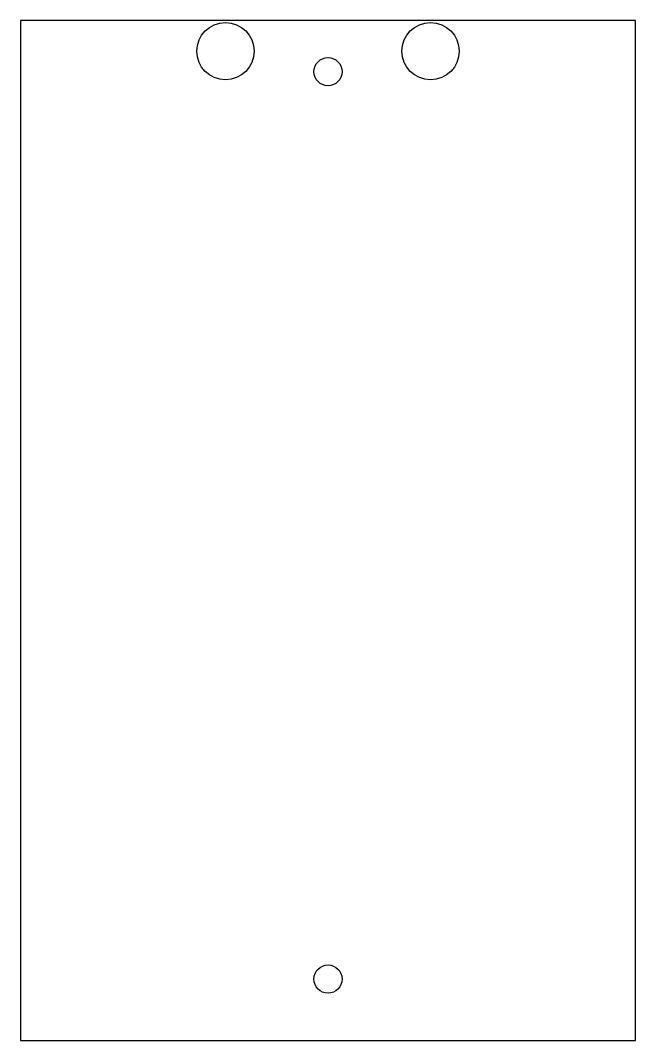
# Model space of a CAD drawing. Header units: millimetres. Extents: x -300 to 300, y -1065 to -70.
import ezdxf

# ---------------------------------------------------------------- set-up
doc = ezdxf.new("R2010")
doc.units = ezdxf.units.MM
for name, color, linetype in [('Hole', 6, 'Continuous'), ('InnerContour', 2, 'Continuous'), ('OuterContour', 3, 'Continuous')]:
    doc.layers.add(name, color=color, linetype=linetype)

msp = doc.modelspace()

# ---------------------------------------------------------------- linework, layer by layer
at = {"layer": 'Hole', "linetype": 'Continuous'}
for centre in [(0, -120), (0, -1005)]:
    msp.add_circle(centre, 13.75, dxfattribs=at)
at = {"layer": 'InnerContour', "linetype": 'Continuous'}
for centre in [(-100, -100), (100, -100)]:
    msp.add_circle(centre, 28, dxfattribs=at)
at = {"layer": 'OuterContour', "linetype": 'Continuous'}
msp.add_lwpolyline([(-300, -70), (-300, -1065), (300, -1065), (300, -70)], close=True, dxfattribs=at)

doc.saveas('drawing.dxf')
